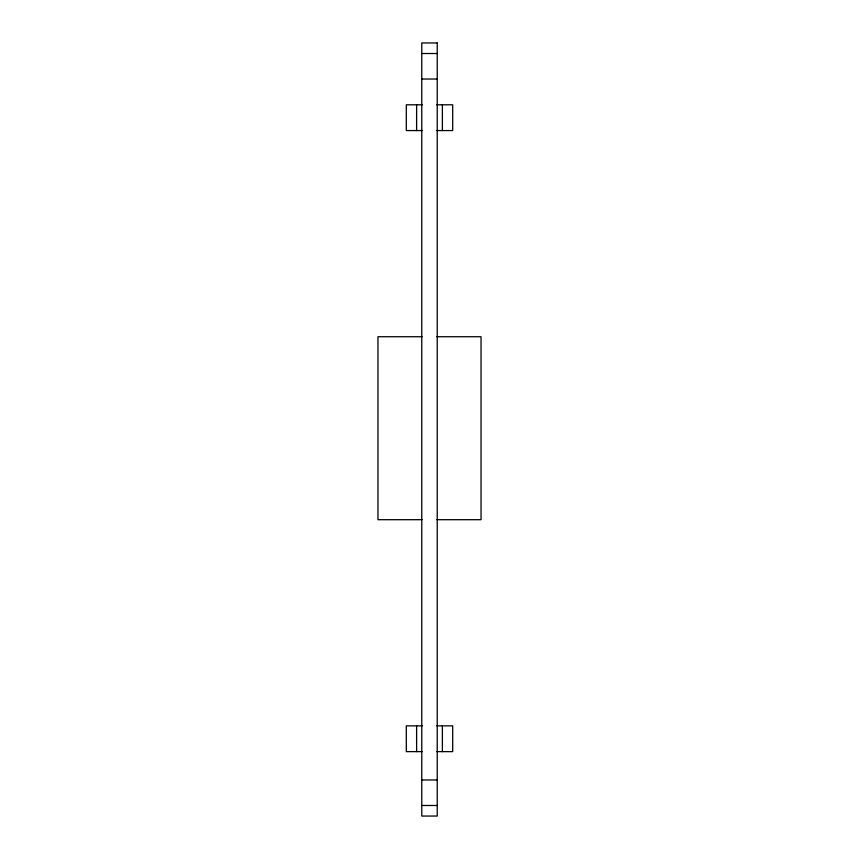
<?xml version="1.0" encoding="UTF-8"?>
<svg xmlns="http://www.w3.org/2000/svg" width="859" height="859" viewBox="0 0 859 859"><rect width="100%" height="100%" fill="white"/><g stroke="black" fill="none" stroke-linecap="round" stroke-linejoin="round"><path stroke-width="1.29" d="M421.769 53.516L437.231 53.516M421.769 79.028L437.231 79.028M422.209 104.798L406.307 104.798L406.307 130.568L422.209 130.568M436.791 104.798L452.693 104.798L452.693 130.568L436.791 130.568M422.134 336.728L377.96 336.728L377.96 519.695L422.134 519.695M436.866 336.728L481.04 336.728L481.04 519.695L436.866 519.695M422.209 725.855L406.307 725.855L406.307 751.625L422.209 751.625M436.791 725.855L452.693 725.855L452.693 751.625L436.791 751.625M421.769 779.972L437.231 779.972M421.769 805.484L437.231 805.484M442.385 104.798L442.385 130.568M442.385 725.855L442.385 751.625M416.615 104.798L416.615 130.568M416.615 725.855L416.615 751.625M437.231 42.95L421.769 42.95L421.769 816.05L437.231 816.05L437.231 42.95"/></g></svg>
